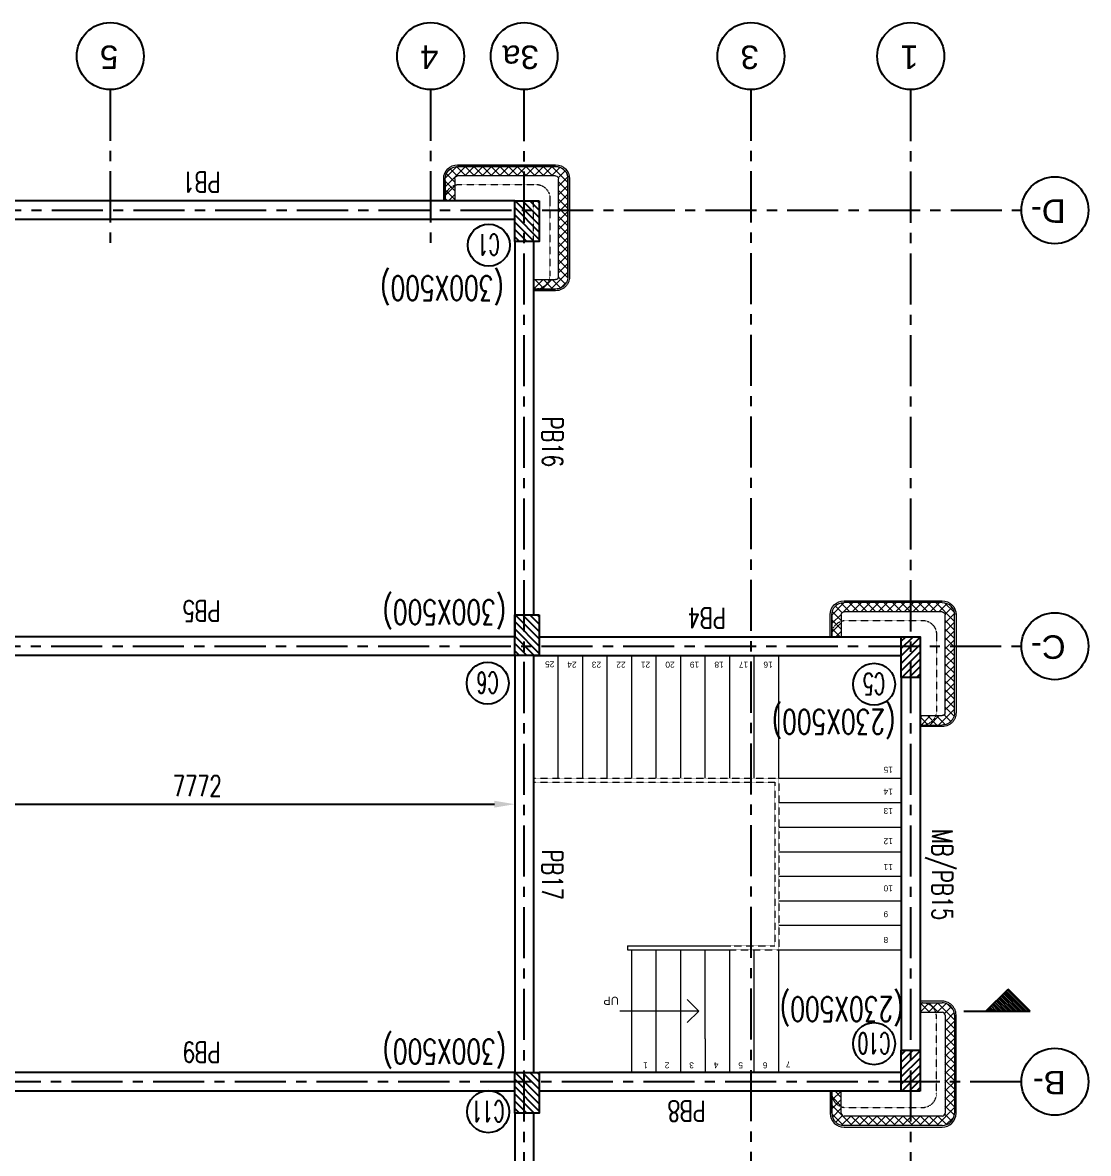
# Model space of a CAD drawing. Header units: millimetres. Extents: x 2659630 to 6742168, y -2425387 to -732288.
# Drawn here: x 3303047 to 3316089, y -1250130 to -1236293 of the extents above; entities that cross this region are included whole.
import ezdxf
from ezdxf.enums import TextEntityAlignment as Align

# ---------------------------------------------------------------- set-up
doc = ezdxf.new("R2010")
doc.units = ezdxf.units.MM
doc.header["$PDMODE"] = 35
doc.header["$PDSIZE"] = -25
for name, pattern in [('CENTER', [2, 1.25, -0.25, 0.25, -0.25]), ('Hidden', [7.143750000000001, 4.7625, -2.38125]), ('Overhead', [3.96875, 2.38125, -1.5875])]:
    doc.linetypes.add(name, pattern=pattern)
for name, color, linetype, lineweight in [('A-ANNO-DIMS', 211, 'Continuous', 9), ('A-DETL-THIN', 151, 'Continuous', 18), ('A-FLOR-HRAL', 11, 'Continuous', 18), ('A-FLOR-HRAL-MBND', 5, 'Overhead', 18), ('A-FLOR-OVHD', 1, 'Overhead', 18), ('A-GENM', 13, 'Continuous', 18), ('A-PLASTER', 50, 'Continuous', 0), ('A-STAIRS', 31, 'Continuous', 18), ('A-WALL', 113, 'Continuous', 9), ('A-WALL-PATT', 111, 'Continuous', 0), ('G-ANNO-TEXT', 231, 'Continuous', 9)]:
    doc.layers.add(name, color=color, linetype=linetype, lineweight=lineweight)
for name, color, linetype in [('A-TEXT-0', 7, 'Continuous'), ('S-BEAM NO', 3, 'Continuous'), ('S-BEAM OUTER', 4, 'Continuous'), ('S-COLUMN', 1, 'Continuous'), ('S-COLUMN CIRCLE', 9, 'Continuous'), ('S-COLUMN HATCH', 8, 'Continuous'), ('S-COLUMN NO', 2, 'Continuous'), ('S-COLUMN SIZES', 2, 'Continuous'), ('S-GRIDE CIRCLE', 8, 'Continuous'), ('S-GRIDE LINE', 8, 'CENTER'), ('S-GRIDE NO', 1, 'Continuous'), ('S-SECTION MARK', 1, 'Continuous')]:
    doc.layers.add(name, color=color, linetype=linetype)
doc.layers.get('A-ANNO-DIMS').off()
doc.styles.add('Arial', font='arial.ttf', dxfattribs={"height": 123})
doc.styles.add('Arial_3', font='arial.ttf', dxfattribs={"height": 97.5849083083832})
doc.styles.add('Arial_4', font='arial.ttf', dxfattribs={"height": 73.76497005988024})
doc.styles.add('ROMANS', font='r.shx', dxfattribs={"width": 0.7})
doc.dimstyles.new('dim100', dxfattribs={"dimtxt": 250, "dimasz": 250, "dimexe": 200, "dimexo": 200, "dimgap": 100, "dimtad": 1, "dimdec": 0, "dimrnd": 1, "dimzin": 0, "dimdsep": 46, "dimtxsty": 'ROMANS', "dimcen": 0, "dimclrd": 5, "dimclre": 5, "dimclrt": 4, "dimadec": 0, "dimazin": 0, "dimtfac": 1, "dimtdec": 0, "dimtix": 1, "dimtofl": 0, "dimtmove": 2, "dimatfit": 3, "dimfxl": 1, "dimtolj": 1, "dimtzin": 0, "dimlwd": -1, "dimlwe": -1, "dimarcsym": 0})
pattern_1 = [(45, (0, 0), (-53.03300858899107, 53.03300858899107), []), (135, (0, 0), (-53.03300858899107, -53.03300858899106), [])]
pattern_2 = [(135, (3389703.343781163, -1250226.779873821), (15.2387666623316, 15.23876666233158), [])]

# ---------------------------------------------------------------- blocks, each defined once
blk = doc.blocks.new('A$C58691ABB')
at = {"layer": 'A-WALL-PATT'}
h = blk.add_hatch(dxfattribs=at)
h.set_pattern_fill('ANSI37', color=256, scale=600, style=0)
h.set_pattern_definition(pattern_1)
edge = h.paths.add_edge_path()
edge.add_arc((1478.470517186739, 739.1027558324859), 35.00000000001688, 270.00000000886166, 340.2721344379903, ccw=False)
edge.add_line((1478.470517189853, 704.1027558315691), (280.3865861618688, 704.103157176025))
edge.add_arc((279.7867446068267, 738.5033026612218), 34.40537486053399, 179.001622517339, 270.9989756245046, ccw=False)
edge.add_line((245.3865928614396, 739.1027850943792), (245.3865928614687, 1009.102758739435))
edge.add_line((245.3865928614687, 1009.102758739435), (130.3880911521846, 1009.102758739435))
edge.add_line((130.3880911521846, 1009.102758739435), (130.3865430901933, 759.1027878831956))
edge.add_arc((281.28147721813, 741.0692421317071), 151.9687136151563, 173.1848700753304, 269.6626055989205)
edge.add_line((280.3865928615123, 589.1031633515086), (1478.470517242982, 589.1027558324713))
edge.add_arc((1480.292436788543, 736.9764063016628), 147.8848737833424, 269.2941067011353, 363.5101607548049)
edge.add_line((1627.899872110138, 746.030738507412), (1628.470762206096, 1959.102403938494))
edge.add_arc((1477.099692279196, 1936.079225974201), 153.1119444536898, 8.648268849234148, 85.77796779998741)
edge.add_line((1488.372052918698, 2088.775661492517), (1208.470758701922, 2089.102754304855))
edge.add_line((1208.470758701922, 2089.102754304855), (1208.470755186048, 2109.102354115705))
edge.add_line((1208.470755186048, 2109.102354115705), (1208.470772023575, 1974.102754304971))
edge.add_line((1208.470772023575, 1974.102754304971), (1486.206950325388, 1973.237115573778))
edge.add_arc((1478.470751461005, 1939.102803864313), 35.00000012497484, 2.774881962793927, 77.23021312846117, ccw=False)
edge.add_line((1513.429712571437, 1940.797220231936), (1513.470745515035, 759.1023609677795))
edge.add_arc((1378.353392660647, 751.8547302446823), 135.3115929751605, -10.460276914903716, 3.0703760005657728, ccw=False)
at = {"layer": 'A-FLOR-OVHD'}
blk.add_lwpolyline([(128.4722734830284, 1009.102423513017, 0.4574176089859915), (298.4722734830284, 809.1024235130171), (1238.470192503009, 809.1024277477991, 0.4142135623730199), (1408.470192503009, 979.1024277477991), (1408.470192282941, 1919.102754304753, 0.4142135623730199), (1238.470192282941, 2089.102754304753), (1208.470192282941, 2089.102754304753), (1208.475636803603, 1009.102758739435), (128.4722734830284, 1009.102754504653)], format="xyb", close=True, dxfattribs=at)
at = {"layer": 'A-GENM'}
for p, q in [((1208.470754964525, 2089.102754304869), (1478.470749172368, 2089.102804118927)), ((1628.470745534796, 1939.102802524736), (1628.47051718671, 739.1022888981388)), ((128.4707751923706, 759.1027878952737), (128.4707254210371, 1009.102673194051)), ((1478.470517186754, 589.1027558335772), (278.4707751922979, 589.1031571881176))]:
    blk.add_line(p, q, dxfattribs=at)
for centre, radius, start, end in [((1478.47076223859, 1939.102804118811), 150.0000000001357, 77.14286216147072, 90.00000498923974), ((1478.47076223859, 1939.102804118811), 150.000000000136, 64.28571976458421, 77.14286133362098), ((1478.47076223859, 1939.102804118811), 150.0000000001361, 51.42857799101309, 64.2857176766596), ((1478.47076223859, 1939.102804118811), 150.0000000001359, 38.57143713911382, 51.42857401954394), ((1478.47076223859, 1939.102804118811), 150.0000000001359, 25.71428670430106, 38.5714275586271), ((1478.47076223859, 1939.102804118811), 150.0000000001359, 12.85714304672785, 25.71428486809151), ((1478.47076223859, 1939.102804118811), 150.0000000001359, 0, 12.85714238998432), ((278.4707751923561, 739.1031633635721), 149.9999999999786, 180.0000297770235, 270), ((1478.470517186754, 739.1027558324422), 149.9999999999773, 340.0006570350013, 349.9999680833911), ((1478.470517186754, 739.1027558324422), 149.9999999999773, 350.0013526214844, 359.9999640931486), ((1478.470517186754, 739.1027558324422), 149.9999999999773, 270, 279.9999960094397), ((1478.470517186754, 739.1027558324422), 149.9999999999773, 280.001423524697, 289.9999920193674), ((1478.470517186754, 739.1027558324422), 149.9999999999774, 290.0007220369794, 299.9999880310332), ((1478.470517186754, 739.1027558324422), 149.9999999999773, 300.0014333017962, 309.999984042128), ((1478.470517186754, 739.1027558324422), 149.9999999999774, 310.0036542399583, 319.9999800514769), ((1478.470517186754, 739.1027558324422), 149.9999999999773, 320.0031477170841, 329.999976062296), ((1478.470517186754, 739.1027558324422), 149.9999999999773, 330.0012820027794, 339.999972072683)]:
    blk.add_arc(centre, radius, start, end, dxfattribs=at)
at = {"layer": 'A-PLASTER'}
for p, q in [((1208.470754964525, 2109.102754304869), (1208.470754964525, 2089.102754304869)), ((1478.470753291083, 2109.102754304869), (1208.470754964525, 2109.102754304869)), ((1648.4707452601, 739.1022763642832), (1648.470760323617, 1939.102804119335)), ((128.4707254210371, 1009.102673194051), (108.4707254210371, 1009.102673194051)), ((108.4707254210371, 1009.102673194051), (108.4707751923706, 739.102788380289)), ((278.4707751922979, 569.1027524767414), (1478.470517186695, 569.1027558324713))]:
    blk.add_line(p, q, dxfattribs=at)
for centre, radius, start, end in [((1478.470756170616, 1939.102804118782), 170.0000000001525, 64.28571537803113, 90.00000097050054), ((1478.470756170616, 1939.102804118782), 170.0000000001525, 51.42857308149511, 64.28571497826965), ((1478.470756170616, 1939.102804118782), 170.0000000001527, 38.57143128217339, 51.42857198094237), ((1478.470756170616, 1939.102804118782), 170.0000000001525, 25.71428599130772, 38.57142745784397), ((1478.470756170616, 1939.102804118782), 170.0000000001525, 12.85714299535888, 25.71428483826518), ((1478.470756170616, 1939.102804118782), 170.0000000001521, 0, 12.85714238998432), ((278.4707751923561, 739.1031571880885), 169.9999999999682, 180.0000294418506, 270), ((1478.470517186754, 739.1027558324422), 169.9999999999743, 270, 359.9999640931486)]:
    blk.add_arc(centre, radius, start, end, dxfattribs=at)
at = {"layer": 'A-WALL'}
for p, q in [((1478.470749172368, 2089.102754304869), (1208.470192282941, 2089.102754304869)), ((1208.470192282941, 2089.102754304869), (1208.470192282941, 1974.102754304869)), ((1208.470192282941, 1974.102754304869), (1478.470744395381, 1974.102804118957)), ((1513.47074554766, 1939.10280412827), (1513.470513381239, 739.1023609677795)), ((1628.4707452601, 739.1022888981388), (1628.470755374103, 1939.10280411398)), ((243.4707254210371, 1009.102673194051), (128.4707254210371, 1009.102673194051)), ((128.4707254210371, 1009.102673194051), (128.4707254210371, 739.1027878952737)), ((243.4707254210371, 739.1027851064573), (243.4707254210371, 1009.102673194051)), ((1478.470517186754, 704.1027558335481), (278.4707751922979, 704.1031571881176)), ((278.4707751922979, 589.1027524767414), (1478.470517186754, 589.1027558324713))]:
    blk.add_line(p, q, dxfattribs=at)
for centre, radius, start, end in [((1478.470751709698, 1939.102804118811), 150.0000000001313, 64.28571537803113, 90.00000097050054), ((1478.470751460976, 1939.102803864298), 35.00000012499425, 4.318894030843024e-07, 90.00001156596487), ((1478.470751709698, 1939.102804118811), 150.0000000001315, 51.42857308149511, 64.28571497826965), ((1478.470751709698, 1939.102804118811), 150.0000000001315, 38.57143128217339, 51.42857198094237), ((1478.470751709698, 1939.102804118811), 150.0000000001312, 25.71428598980532, 38.57142745784397), ((1478.470751709698, 1939.102804118811), 150.0000000001312, 12.85714299373317, 25.71428483676279), ((1478.470751709698, 1939.102804118811), 150.0000000001311, 359.9999999983325, 12.85714238817307), ((278.4707751923561, 739.1031571880885), 149.9999999999733, 180.0000297036523, 270), ((278.4707751922979, 739.1031586290483), 34.99999999999751, 180.0000297770235, 270), ((1478.470517186754, 739.1027558324422), 149.9999999999777, 270, 359.9999640931486), ((1478.470517186754, 739.1027558324713), 34.99999999999466, 270, 359.9999640931486)]:
    blk.add_arc(centre, radius, start, end, dxfattribs=at)
blk = doc.blocks.new('A$C261B00C9')
at = {"layer": 'A-WALL-PATT'}
h = blk.add_hatch(dxfattribs=at)
h.set_pattern_fill('ANSI37', color=256, scale=600, style=0)
h.set_pattern_definition(pattern_1)
edge = h.paths.add_edge_path()
edge.add_line((480.246347139735, 839.9996474905493), (210.0014832850284, 839.9995976309146))
edge.add_arc((210.2904143872438, 990.7459168352943), 150.7465960970614, 187.9103683485092, 269.890182974001, ccw=False)
edge.add_line((60.97823624874582, 969.9995992251206), (61.14353260475051, 2197.036872092023))
edge.add_arc((212.7652112756623, 2189.156193259172), 151.826343372459, 83.47623111064269, 177.0246755185388, ccw=False)
edge.add_line((230.0150193830777, 2339.999431961158), (1410.014946834403, 2339.999405721464))
edge.add_arc((1408.97887695978, 2187.908760100137), 152.0941745311015, -6.762339896925425, 89.6096964897207, ccw=False)
edge.add_line((1560.014950521145, 2169.999477326477), (1560.014996605765, 1919.999431961158))
edge.add_line((1560.014996605765, 1919.999431961158), (1445.014996605736, 1919.999583880155))
edge.add_line((1445.014996605736, 1919.999583880155), (1445.014946834461, 2189.999422470282))
edge.add_arc((1406.993248881176, 2186.97770475685), 38.14158220617655, 4.543946067234682, 85.45608370978941)
edge.add_line((1410.014946834461, 2224.999404280534), (210.9783708173782, 2224.999737889215))
edge.add_arc((215.9681595185684, 2185.009946060964), 40.29989381809091, 97.11241084881338, 172.887553244341)
edge.add_line((175.9783708173927, 2189.999759823462), (175.0014808679842, 989.9995976217324))
edge.add_arc((210.0014811991277, 989.9995979620435), 35.00000033114338, 180.0000005570968, 270.0000112290767)
edge.add_line((210.0014880585804, 954.9995976309001), (480.0000355085067, 954.9996474450018))
edge.add_line((480.0000355085067, 954.9996474450018), (480.246347139735, 839.9996474905493))
at = {"layer": 'A-DETL-THIN'}
for p, q in [((709.9871893672971, 1920.000088168454), (480.0014971012424, 1919.999429162388)), ((480.0014971012424, 1919.999429162388), (480.0022479041945, 1619.999429133342))]:
    blk.add_line(p, q, dxfattribs=at)
at = {"layer": 'A-FLOR-OVHD'}
blk.add_lwpolyline([(1559.792414701064, 1919.999503203668, 0.4574176089859915), (1389.792414701064, 2119.999503203668), (449.7789151965699, 2119.99942978099, 0.4142135623730199), (279.7789151965699, 1949.99942978099), (279.7790053557837, 1009.999317087582, 0.4142135623730199), (449.7790053557837, 839.9993170875823), (480.0131446155574, 839.9996372259775), (480.0014971012715, 1920.000673474162), (1559.792414701064, 1919.999172212061)], format="xyb", close=True, dxfattribs=at)
at = {"layer": 'A-GENM'}
for p in [(1560.014946834403, 2189.999402083864), (1445.014996605736, 1919.999583880155)]:
    blk.add_line(p, (1560.014996605736, 1919.999583880155), dxfattribs=at)
blk.add_arc((210.0016253280482, 2189.999737889244), 149.9999999999773, 170.0013526214844, 179.9999640931486, dxfattribs=at)
at = {"layer": 'A-PLASTER'}
for p, q in [((1410.014946834461, 2359.999810432841), (210.0016253281065, 2359.999737889215)), ((40.00139725471672, 2189.999844426959), (40.00147213034506, 989.9995976305217)), ((1580.014996605736, 1919.999583880155), (1580.014946834403, 2189.999401598849)), ((1560.014996605736, 1919.999583880155), (1580.014996605736, 1919.999583880155)), ((479.9994765168813, 819.9996474449872), (479.9994765168813, 839.9996474449872)), ((210.0014791628782, 819.9996474449872), (479.9994765168813, 819.9996474449872))]:
    blk.add_line(p, q, dxfattribs=at)
for centre, radius, start, end in [((210.0016253280482, 2189.999737889244), 169.9999999999743, 90, 179.9999640931486), ((1410.014946834403, 2189.999405721494), 169.9999999999682, 2.944185058245472e-05, 90), ((210.0014762833453, 989.9995976310747), 170.0000000001521, 180, 192.8571423899843), ((210.0014762833453, 989.9995976310747), 170.0000000001525, 192.8571429953589, 205.7142848382652), ((210.0014762833453, 989.9995976310747), 170.0000000001525, 205.7142859913077, 218.571427457844), ((210.0014762833453, 989.9995976310747), 170.0000000001527, 218.5714312821734, 231.4285719809424), ((210.0014762833453, 989.9995976310747), 170.0000000001525, 231.4285730814951, 244.2857149782696), ((210.0014762833453, 989.9995976310747), 170.0000000001525, 244.2857153780311, 270.0000009705005)]:
    blk.add_arc(centre, radius, start, end, dxfattribs=at)
at = {"layer": 'A-WALL'}
for p, q in [((210.0016253280482, 2339.999737889215), (1410.014946834461, 2339.999405721464)), ((210.0016253280482, 2224.999737889215), (1410.014946834461, 2224.999405721464)), ((60.00148691916547, 989.9995992251206), (60.00162532810646, 2189.999831893161)), ((175.0014869063016, 989.9995976215869), (175.0016253280482, 2189.999759823462)), ((1445.014996605736, 2189.99940487268), (1445.014996605736, 1919.999583880155)), ((1560.014996605736, 1919.999583880155), (1560.014996605736, 2189.999402083864)), ((480.0000391984649, 954.9996474449872), (210.0014880585804, 954.9995976309001)), ((479.9994765168813, 839.9996474449872), (210.0014832815941, 839.9995976309292))]:
    blk.add_line(p, q, dxfattribs=at)
for centre, radius, start, end in [((210.0016253280482, 2189.999737889244), 149.9999999999777, 90, 179.9999640931486), ((210.0016253280482, 2189.999737889215), 34.99999999999466, 90, 179.9999640931486), ((1410.014946834403, 2189.999405721494), 149.9999999999733, 2.970365226694976e-05, 90), ((1410.014946834461, 2189.999404280534), 34.99999999999751, 2.977702343967449e-05, 90), ((210.001480744264, 989.9995976310456), 150.0000000001311, 179.9999999983325, 192.8571423881731), ((210.0014809929853, 989.9995978855586), 35.00000012499425, 180.0000004318894, 270.0000115659648), ((210.001480744264, 989.9995976310456), 150.0000000001312, 192.8571429937332, 205.7142848367628), ((210.001480744264, 989.9995976310456), 150.0000000001312, 205.7142859898053, 218.571427457844), ((210.001480744264, 989.9995976310456), 150.0000000001315, 218.5714312821734, 231.4285719809424), ((210.001480744264, 989.9995976310456), 150.0000000001315, 231.4285730814951, 244.2857149782696), ((210.001480744264, 989.9995976310456), 150.0000000001313, 244.2857153780311, 270.0000009705005)]:
    blk.add_arc(centre, radius, start, end, dxfattribs=at)
blk = doc.blocks.new('*D2127')
at = {"layer": 'Defpoints', "color": 0, "ltscale": 1200}
for p in [(3301297.824951766, -1245106.216203471), (3309069.365261952, -1245277.676812247), (3309069.365261952, -1245856.506476254)]:
    blk.add_point(p, dxfattribs=at)
at = {"layer": 'S-COLUMN NO', "color": 5, "ltscale": 2500}
for p, q in [((3301297.824951766, -1245306.216203471), (3301297.824951766, -1246056.506476254)), ((3309069.365261952, -1245477.676812247), (3309069.365261952, -1246056.506476254)), ((3301547.824951766, -1245856.506476254), (3308819.365261952, -1245856.506476254))]:
    blk.add_line(p, q, dxfattribs=at)
at = {"layer": 'S-COLUMN NO', "color": 5, "ltscale": 1200}
for points in [[(3301547.824951766, -1245814.839809587), (3301547.824951766, -1245898.17314292), (3301297.824951766, -1245856.506476254)], [(3308819.365261952, -1245898.17314292), (3308819.365261952, -1245814.839809587), (3309069.365261952, -1245856.506476254)]]:
    blk.add_solid(points, dxfattribs=at)
at = {"layer": 'S-COLUMN NO', "color": 4, "ltscale": 1200, "insert": (3305183.595106859, -1245631.506476254), "char_height": 250, "attachment_point": 5, "style": 'ROMANS'}
blk.add_mtext('\\A1;7772', dxfattribs=at)

msp = doc.modelspace()

# ---------------------------------------------------------------- hatches: boundary and pattern name
at = {"layer": 'S-COLUMN HATCH', "true_color": 0x939598}
h = msp.add_hatch(dxfattribs=at)
h.set_pattern_fill('ANSI31', color=252, scale=20, angle=89.99999999999999)
h.set_pattern_definition([(134.9999999999999, (4183999.51900789, 2411843.730445051), (-44.90128060534577, -44.90128060534575), [])])
h.paths.add_polyline_path([(3309369.377000481, -1238472.993433161), (3309369.377000481, -1238972.99223358), (3309069.374653485, -1238972.99223358), (3309069.374653485, -1238472.993433161)])
h = msp.add_hatch(dxfattribs=at)
h.set_pattern_fill('ANSI31', color=252, scale=20, angle=89.99999999999999)
h.set_pattern_definition([(134.9999999999999, (4183999.513683423, 2406778.72786008), (-44.90128060534577, -44.90128060534575), [])])
h.paths.add_polyline_path([(3309369.371676015, -1243537.996018132), (3309369.371676015, -1244037.994818551), (3309069.369329019, -1244037.994818551), (3309069.369329019, -1243537.996018132)])
h = msp.add_hatch(dxfattribs=at)
h.set_pattern_fill('ANSI31', color=252, scale=20, angle=360)
h.set_pattern_definition([(44.99999999999996, (6952192.400541844, -2114008.183924383), (-44.90128060534575, 44.90128060534577), [])])
h.paths.add_polyline_path([(3314029.365261952, -1244307.991392822), (3313799.378818884, -1244307.991392822), (3313799.385597349, -1243807.993764137), (3314029.372040418, -1243807.993764137)])
h = msp.add_hatch(dxfattribs=at)
h.set_pattern_fill('ANSI31', color=252, scale=20, angle=360)
h.set_pattern_definition([(44.99999999999996, (6952192.407320309, -2119068.18472041), (-44.90128060534575, 44.90128060534577), [])])
h.paths.add_polyline_path([(3314029.372040418, -1249367.992188849), (3313799.385597349, -1249367.992188849), (3313799.392375814, -1248867.994560163), (3314029.378818884, -1248867.994560163)])
h = msp.add_hatch(dxfattribs=at)
h.set_pattern_fill('ANSI31', color=252, scale=20, angle=89.99999999999999)
h.set_pattern_definition([(134.9999999999999, (4183999.516394824, 2401178.731689363), (-44.90128060534577, -44.90128060534575), [])])
h.paths.add_polyline_path([(3309369.374387415, -1249137.992188849), (3309369.374387415, -1249637.990989268), (3309069.372040418, -1249637.990989268), (3309069.372040418, -1249137.992188849)])
at = {"layer": 'S-SECTION MARK', "ltscale": 5}
h = msp.add_hatch(dxfattribs=at)
h.set_pattern_fill('ANSI31', color=256, scale=172.4069639016666, angle=180, style=0)
h.set_pattern_definition(pattern_2)
h.paths.add_polyline_path([(3315106.203123687, -1248120.672478467), (3315378.068426447, -1248387.801785284), (3314834.337820926, -1248387.801785284)])
h = msp.add_hatch(dxfattribs=at)
h.set_pattern_fill('ANSI31', color=256, scale=172.4069639016666, angle=180, style=0)
h.set_pattern_definition(pattern_2)
h.paths.add_polyline_path([(3315106.203123687, -1248120.672478467), (3315378.068426447, -1248387.801785284), (3314834.337820926, -1248387.801785284)])
h = msp.add_hatch(dxfattribs=at)
h.set_pattern_fill('ANSI31', color=256, scale=172.4069639016666, angle=180, style=0)
h.set_pattern_definition(pattern_2)
h.paths.add_polyline_path([(3315106.203123687, -1248120.672478467), (3315378.068426447, -1248387.801785284), (3314834.337820926, -1248387.801785284)])

# ---------------------------------------------------------------- linework, layer by layer
at = {"layer": 'A-DETL-THIN'}
for q in [(3311179.5413726, -1248246.382110024), (3310355.7548904, -1248387.802639192), (3311179.539897419, -1248529.224822493)]:
    msp.add_line((3311320.961991244, -1248387.804203851), q, dxfattribs=at)
at = {"layer": 'A-FLOR-HRAL'}
for p, q in [((3310448.743943819, -1247587.993433161), (3311712.440411224, -1247587.993433161)), ((3310448.743943819, -1247587.993433161), (3310448.744420743, -1247637.993433161)), ((3310448.744420743, -1247637.993433161), (3311698.745204948, -1247637.993433161))]:
    msp.add_line(p, q, dxfattribs=at)
at = {"layer": 'A-FLOR-HRAL-MBND'}
for p, q in [((3309298.782684306, -1245537.993433161), (3312300.348776187, -1245537.99343316)), ((3309298.782684306, -1245587.993433161), (3312250.349253104, -1245587.99343316)), ((3312250.349253104, -1245587.99343316), (3312250.368282497, -1247587.99343316)), ((3312300.348776187, -1245537.99343316), (3312300.368759427, -1247637.993706284)), ((3311698.745204948, -1247637.993433161), (3312300.368759427, -1247637.99343316)), ((3311712.440411224, -1247587.993433161), (3312250.368282497, -1247587.99343316))]:
    msp.add_line(p, q, dxfattribs=at)
at = {"layer": 'A-STAIRS', "linetype": 'Hidden'}
for p, q in [((3309600.348728608, -1245537.993433161), (3309600.348728608, -1244037.993433161)), ((3309900.348728608, -1245537.99343316), (3309900.348728608, -1244037.993433161)), ((3310200.348728608, -1245537.99343316), (3310200.348728608, -1244037.993433161)), ((3310500.348728608, -1245537.99343316), (3310500.348728608, -1244037.993433161)), ((3310800.348728608, -1245537.99343316), (3310800.348728608, -1244037.993433161)), ((3311100.348728608, -1245537.99343316), (3311100.348728608, -1244037.993433161)), ((3311400.348728608, -1245537.99343316), (3311400.348728608, -1244037.993433161)), ((3311700.348728608, -1245537.99343316), (3311700.348728608, -1244037.993433161)), ((3312000.348728608, -1245537.99343316), (3312000.348728608, -1244037.993433161)), ((3312300.348728608, -1245532.993433161), (3312300.348728608, -1244037.993433161)), ((3312300.368759427, -1245537.993433161), (3313800.348728608, -1245537.993433161)), ((3312300.368759427, -1245837.993433161), (3313800.348728608, -1245837.993433161)), ((3312300.368759427, -1246137.99343316), (3313800.348728608, -1246137.99343316)), ((3312300.368759427, -1246437.99343316), (3313800.348728608, -1246437.99343316)), ((3312300.368759427, -1246737.99343316), (3313800.348728608, -1246737.99343316)), ((3312300.368759427, -1247037.99343316), (3313800.348728608, -1247037.99343316)), ((3312300.368759427, -1247337.99343316), (3313800.348728608, -1247337.99343316)), ((3311700.348728608, -1249137.99343316), (3311700.348728608, -1247637.99343316)), ((3312000.348728608, -1249137.99343316), (3312000.348728608, -1247637.99343316)), ((3312300.348728608, -1249137.99343316), (3312300.348728608, -1247637.99343316)), ((3312300.368759427, -1247637.99343316), (3313800.348728608, -1247637.99343316)), ((3311400.348728608, -1248727.21777622), (3311400.348728608, -1249137.99343316))]:
    msp.add_line(p, q, dxfattribs=at)
at = {"layer": 'A-STAIRS'}
for p, q in [((3310500.348728608, -1249137.99343316), (3310500.348728608, -1247637.99343316)), ((3310800.348728608, -1249137.99343316), (3310800.348728608, -1247637.99343316)), ((3311100.348728608, -1249137.99343316), (3311100.348728608, -1247637.99343316)), ((3311400.348728608, -1248727.21777622), (3311400.348728608, -1247637.99343316))]:
    msp.add_line(p, q, dxfattribs=at)
at = {"layer": 'S-BEAM OUTER', "ltscale": 2500}
for p, q in [((3309069.372040418, -1238472.993433161), (3301332.830985344, -1238472.99343316)), ((3309069.374653485, -1238702.993433161), (3301332.830985344, -1238702.99343316)), ((3309069.374653485, -1238972.99223358), (3309069.374653485, -1243807.993764137)), ((3309299.374653485, -1238972.99223358), (3309299.374653485, -1243537.996018132)), ((3309069.372040418, -1243807.993764136), (3301382.824951766, -1243807.993764136)), ((3309369.371676015, -1243807.994818525), (3313799.385596327, -1243808.06154931)), ((3309069.369329019, -1244037.993764136), (3301382.824951766, -1244037.993764136)), ((3309069.365261952, -1244037.994818551), (3309069.365261952, -1249137.992188849)), ((3309299.365261952, -1244037.994818551), (3309299.365261952, -1249137.992188849)), ((3309299.371188918, -1244037.993764111), (3313799.38213176, -1244038.061549284)), ((3313799.365261952, -1244307.991392822), (3313799.365261952, -1248917.994560163)), ((3314029.365261952, -1244307.991392822), (3314029.365261952, -1248917.994560163)), ((3309069.372040418, -1249137.992188849), (3301382.824951766, -1249137.992188849)), ((3313799.385597349, -1249137.992188849), (3309369.374387415, -1249137.992188849)), ((3309069.372040418, -1249367.992188849), (3301382.824951766, -1249367.992188849)), ((3313799.385597349, -1249367.992188849), (3309369.374387415, -1249367.992188849)), ((3309069.372040418, -1249637.990989268), (3309069.372040418, -1254202.996574806)), ((3309299.372040418, -1249637.990989268), (3309299.372040418, -1254202.996574806))]:
    msp.add_line(p, q, dxfattribs=at)
at = {"layer": 'S-COLUMN', "color": 1}
for points in [[(3309369.377000481, -1238472.993433161), (3309369.377000481, -1238972.99223358), (3309069.374653485, -1238972.99223358), (3309069.374653485, -1238472.993433161)], [(3309369.371676015, -1243537.996018132), (3309369.371676015, -1244037.994818551), (3309069.369329019, -1244037.994818551), (3309069.369329019, -1243537.996018132)], [(3314029.365261952, -1244307.991392822), (3313799.378818884, -1244307.991392822), (3313799.385597349, -1243807.993764137), (3314029.372040418, -1243807.993764137)], [(3314029.372040418, -1249367.992188849), (3313799.385597349, -1249367.992188849), (3313799.392375814, -1248867.994560163), (3314029.378818884, -1248867.994560163)], [(3309369.374387415, -1249137.992188849), (3309369.374387415, -1249637.990989268), (3309069.372040418, -1249637.990989268), (3309069.372040418, -1249137.992188849)]]:
    msp.add_lwpolyline(points, close=True, dxfattribs=at)
at = {"layer": 'S-COLUMN CIRCLE'}
for centre in [(3308751.145218387, -1239015.115028727), (3308737.905018727, -1244375.019273519), (3313466.117335086, -1244389.368118914), (3313466.117335086, -1248787.061317079), (3308744.198746928, -1249619.312100488)]:
    msp.add_circle(centre, 257.1428571428572, dxfattribs=at)
at = {"layer": 'S-GRIDE CIRCLE'}
for centre in [(3304119.3671588, -1236702.432774879), (3304119.3671588, -1236702.432774879), (3304119.3671588, -1236702.432774879), (3308039.3671588, -1236702.432774878), (3308039.3671588, -1236702.432774878), (3308039.3671588, -1236702.432774878), (3309184.3671588, -1236702.432774879), (3309184.3671588, -1236702.432774879), (3309184.3671588, -1236702.432774879), (3311959.3671588, -1236702.432774879), (3311959.3671588, -1236702.432774879), (3311959.3671588, -1236702.432774879), (3313914.3671588, -1236702.432774879), (3313914.3671588, -1236702.432774879), (3313914.3671588, -1236702.432774879), (3315678.829313266, -1238587.993433161), (3315678.829313266, -1238587.993433161), (3315678.829313266, -1238587.993433161), (3315678.82929882, -1243923.058823904), (3315678.82929882, -1243923.058823904), (3315678.82929882, -1243923.058823904), (3315678.82929882, -1249253.058824378), (3315678.82929882, -1249253.058824378), (3315678.82929882, -1249253.058824378)]:
    msp.add_circle(centre, 409.8360655737707, dxfattribs=at)
at = {"layer": 'S-GRIDE LINE', "ltscale": 500}
for p, q in [((3304119.3671588, -1237112.268840452), (3304119.3671588, -1239112.268840452)), ((3308039.3671588, -1237112.268840452), (3308039.3671588, -1239112.268840452)), ((3309184.3671588, -1259741.448145403), (3309184.3671588, -1237112.268840452)), ((3311959.3671588, -1237112.268840452), (3311959.3671588, -1259741.448145403)), ((3313914.3671588, -1259741.448145403), (3313914.3671588, -1237112.268840452)), ((3283403.753490338, -1238587.993433161), (3315268.993247692, -1238587.993433161)), ((3283396.44047565, -1243922.993433161), (3315268.99324368, -1243922.993433161)), ((3315268.99324368, -1249252.99343316), (3283393.762488897, -1249252.99343316))]:
    msp.add_line(p, q, dxfattribs=at)
at = {"layer": 'S-SECTION MARK'}
for p, q in [((3314834.337820926, -1248387.801785284), (3315106.203123687, -1248120.672478467)), ((3314834.337820926, -1248387.801785284), (3315106.203123687, -1248120.672478467)), ((3314834.337820926, -1248387.801785284), (3315106.203123687, -1248120.672478467)), ((3315378.068426447, -1248387.801785284), (3315106.203123687, -1248120.672478467)), ((3314565.210505703, -1248387.801785284), (3315378.068426447, -1248387.801785284)), ((3314565.210505703, -1248387.801785284), (3315378.068426447, -1248387.801785284)), ((3314565.210505703, -1248387.801785284), (3315378.068426447, -1248387.801785284))]:
    msp.add_line(p, q, dxfattribs=at)

# ---------------------------------------------------------------- block references
at = {"layer": 'A-ANNO-DIMS', "xscale": -1, "rotation": 180}
msp.add_blockref('A$C58691ABB', (3308090.901285233, -1237463.89245383), dxfattribs=at)
at = {"layer": 'A-ANNO-DIMS', "xscale": -1}
msp.add_blockref('A$C261B00C9', (3314509.373537519, -1245727.992865122), dxfattribs=at)
at = {"layer": 'A-ANNO-DIMS', "rotation": 180}
msp.add_blockref('A$C261B00C9', (3314509.373537519, -1247447.992431509), dxfattribs=at)

# ---------------------------------------------------------------- texts
at = {"layer": 'A-TEXT-0', "color": 7, "char_height": 73.76497005988024, "width": 68.39999999999999, "attachment_point": 3, "rotation": 180.13141055070452, "line_spacing_factor": 0.9385317878468563, "style": 'Arial_4', "bg_fill": 3, "box_fill_scale": 1.25, "bg_fill_color": 0, "bg_fill_transparency": 0}
for s, insert in [('14', (3313581.902316283, -1245741.49729065)), ('12', (3313581.922347098, -1246345.99330769)), ('10', (3313581.913762463, -1246923.516369493)), ('9', (3313581.916624009, -1247239.24928213))]:
    msp.add_mtext(s, dxfattribs=dict(at, insert=insert))
at = {"layer": 'S-BEAM NO', "style": 'ROMANS', "width": 0.7}
for s, rotation, p in [('PB1', 180, (3305237.081888926, -1238242.827239723, -4.282894757401401e-06)), ('PB16', 270, (3309530.407282639, -1241422.642552162, -4.282894757401401e-06)), ('PB5', 180, (3305237.081888926, -1243490.776124338, -4.282894757401401e-06)), ('PB4', 180, (3311419.52914339, -1243578.54498399, -4.282894757401401e-06)), ('MB/PB15', 270, (3314300.633870576, -1246720.141366504, -4.282894757401401e-06)), ('PB17', 270, (3309530.397891106, -1246720.141366504, -4.282894757401401e-06)), ('PB9', 180, (3305237.081888926, -1248890.887495244, -4.282894757401401e-06)), ('PB8', 180, (3311173.463115548, -1249609.719126632, -4.282894757401401e-06))]:
    msp.add_text(s, height=250.0000166666678, rotation=rotation, dxfattribs=at).set_placement(p, align=Align.MIDDLE_CENTER)
at = {"layer": 'S-COLUMN NO', "style": 'ROMANS', "width": 0.6}
for s, p in [('C1', (3308749.776740344, -1239009.584504253, -5.857740542573181e-07)), ('C1', (3308749.776740344, -1239009.584504253, -5.857740542573181e-07)), ('C1', (3308749.776740344, -1239009.584504253, -5.857740542573181e-07)), ('C6', (3308736.536540684, -1244369.488749045, -5.857740542573181e-07)), ('C5', (3313464.748857043, -1244383.837594439, -5.857740542573181e-07)), ('C10', (3313464.748857043, -1248781.530792604, -5.857740542573181e-07)), ('C11', (3308742.830268885, -1249613.781576014, -5.857740542573181e-07))]:
    msp.add_text(s, height=257.1428571428572, rotation=180, dxfattribs=at).set_placement(p, align=Align.MIDDLE_CENTER)
at = {"layer": 'S-COLUMN SIZES', "lineweight": -2, "style": 'ROMANS', "width": 0.7}
for s, p in [('(300X500)', (3308178.698447207, -1239541.921029448, 1.758420671744976e-08)), ('(300X500)', (3308207.714841673, -1243507.23767455, 1.758420671744976e-08)), ('(230X500)', (3312971.146169863, -1244848.472659573, 1.758420671744976e-08)), ('(230X500)', (3313070.650049747, -1248365.299841407, 1.758420671744976e-08)), ('(300X500)', (3308207.714841673, -1248883.891779218, 1.758420671744976e-08))]:
    msp.add_text(s, height=300, rotation=180, dxfattribs=at).set_placement(p, align=Align.MIDDLE_CENTER)
at = {"layer": 'S-GRIDE NO', "style": 'Arial'}
for s, p in [('5', (3304216.048437349, -1236572.594343316)), ('4', (3308136.048437349, -1236572.594343316)), ('3a', (3309364.038717914, -1236572.594343316)), ('3', (3312056.048437349, -1236572.594343316)), ('1', (3314011.048437349, -1236572.594343316)), ('1', (3314011.048437349, -1236572.594343316)), ('1', (3314011.048437349, -1236572.594343316)), ('D-', (3315809.654041772, -1238454.991550282)), ('C-', (3315809.654027326, -1243790.056941025)), ('B-', (3315809.654027326, -1249120.056941499))]:
    msp.add_text(s, height=287.9194772048407, rotation=180, dxfattribs=at).set_placement(p)

# ---------------------------------------------------------------- dimensions: what is measured, and where the dimension line sits
at = {"layer": 'S-COLUMN NO', "ltscale": 2500}
dim = msp.add_linear_dim(base=(3309069.365261952, -1245856.506476254), p1=(3301297.824951766, -1245106.216203471), p2=(3309069.365261952, -1245277.676812247), dimstyle='dim100', dxfattribs=at)
dim.commit()
dim.dimension.update_dxf_attribs({"geometry": '*D2127', "text_midpoint": (3305183.595106859, -1245631.506476254)})

# ---------------------------------------------------------------- next in the draw order: texts
at = {"layer": 'A-TEXT-0', "color": 7, "char_height": 73.76497005988024, "width": 68.39999999999999, "attachment_point": 3, "rotation": 180.13141055070452, "line_spacing_factor": 0.9385317878468563, "style": 'Arial_4', "bg_fill": 3, "box_fill_scale": 1.25, "bg_fill_color": 0, "bg_fill_transparency": 0}
for s, insert in [('25', (3309439.873126067, -1244181.082246554)), ('24', (3309712.076930922, -1244187.051914388)), ('23', (3310012.076930908, -1244187.049052843)), ('22', (3310312.076930868, -1244187.043329753)), ('21', (3310612.076930853, -1244187.040468208)), ('20', (3310912.07693084, -1244187.037606663)), ('19', (3311212.076930907, -1244187.043329753)), ('18', (3311512.076930892, -1244187.040468208)), ('17', (3311812.076930877, -1244187.037606663)), ('16', (3312112.14024194, -1244187.034744514)), ('15', (3313581.899454738, -1245472.964164927)), ('13', (3313581.905177829, -1245976.433239216)), ('11', (3313581.922347098, -1246661.726220328)), ('8', (3313581.919485554, -1247554.983243769)), ('1', (3310640.006091564, -1249089.330296047)), ('2', (3310904.573667247, -1249089.327434502)), ('3', (3311204.573667234, -1249089.324572957)), ('4', (3311504.573667275, -1249089.327434502)), ('5', (3311804.573667206, -1249089.318849867)), ('6', (3312104.573667219, -1249089.318849867)), ('7', (3312385.912298813, -1249077.134865285))]:
    msp.add_mtext(s, dxfattribs=dict(at, insert=insert))
at = {"layer": 'G-ANNO-TEXT', "color": 7, "insert": (3310343.072563973, -1248311.733651968), "char_height": 98.35329341317366, "width": 226.8, "attachment_point": 1, "rotation": 180.13141055070452, "line_spacing_factor": 0.9385317878468563, "style": 'Arial_3', "bg_fill": 3, "box_fill_scale": 1.25, "bg_fill_color": 0, "bg_fill_transparency": 0}
msp.add_mtext('UP', dxfattribs=at)

doc.saveas('drawing.dxf')
